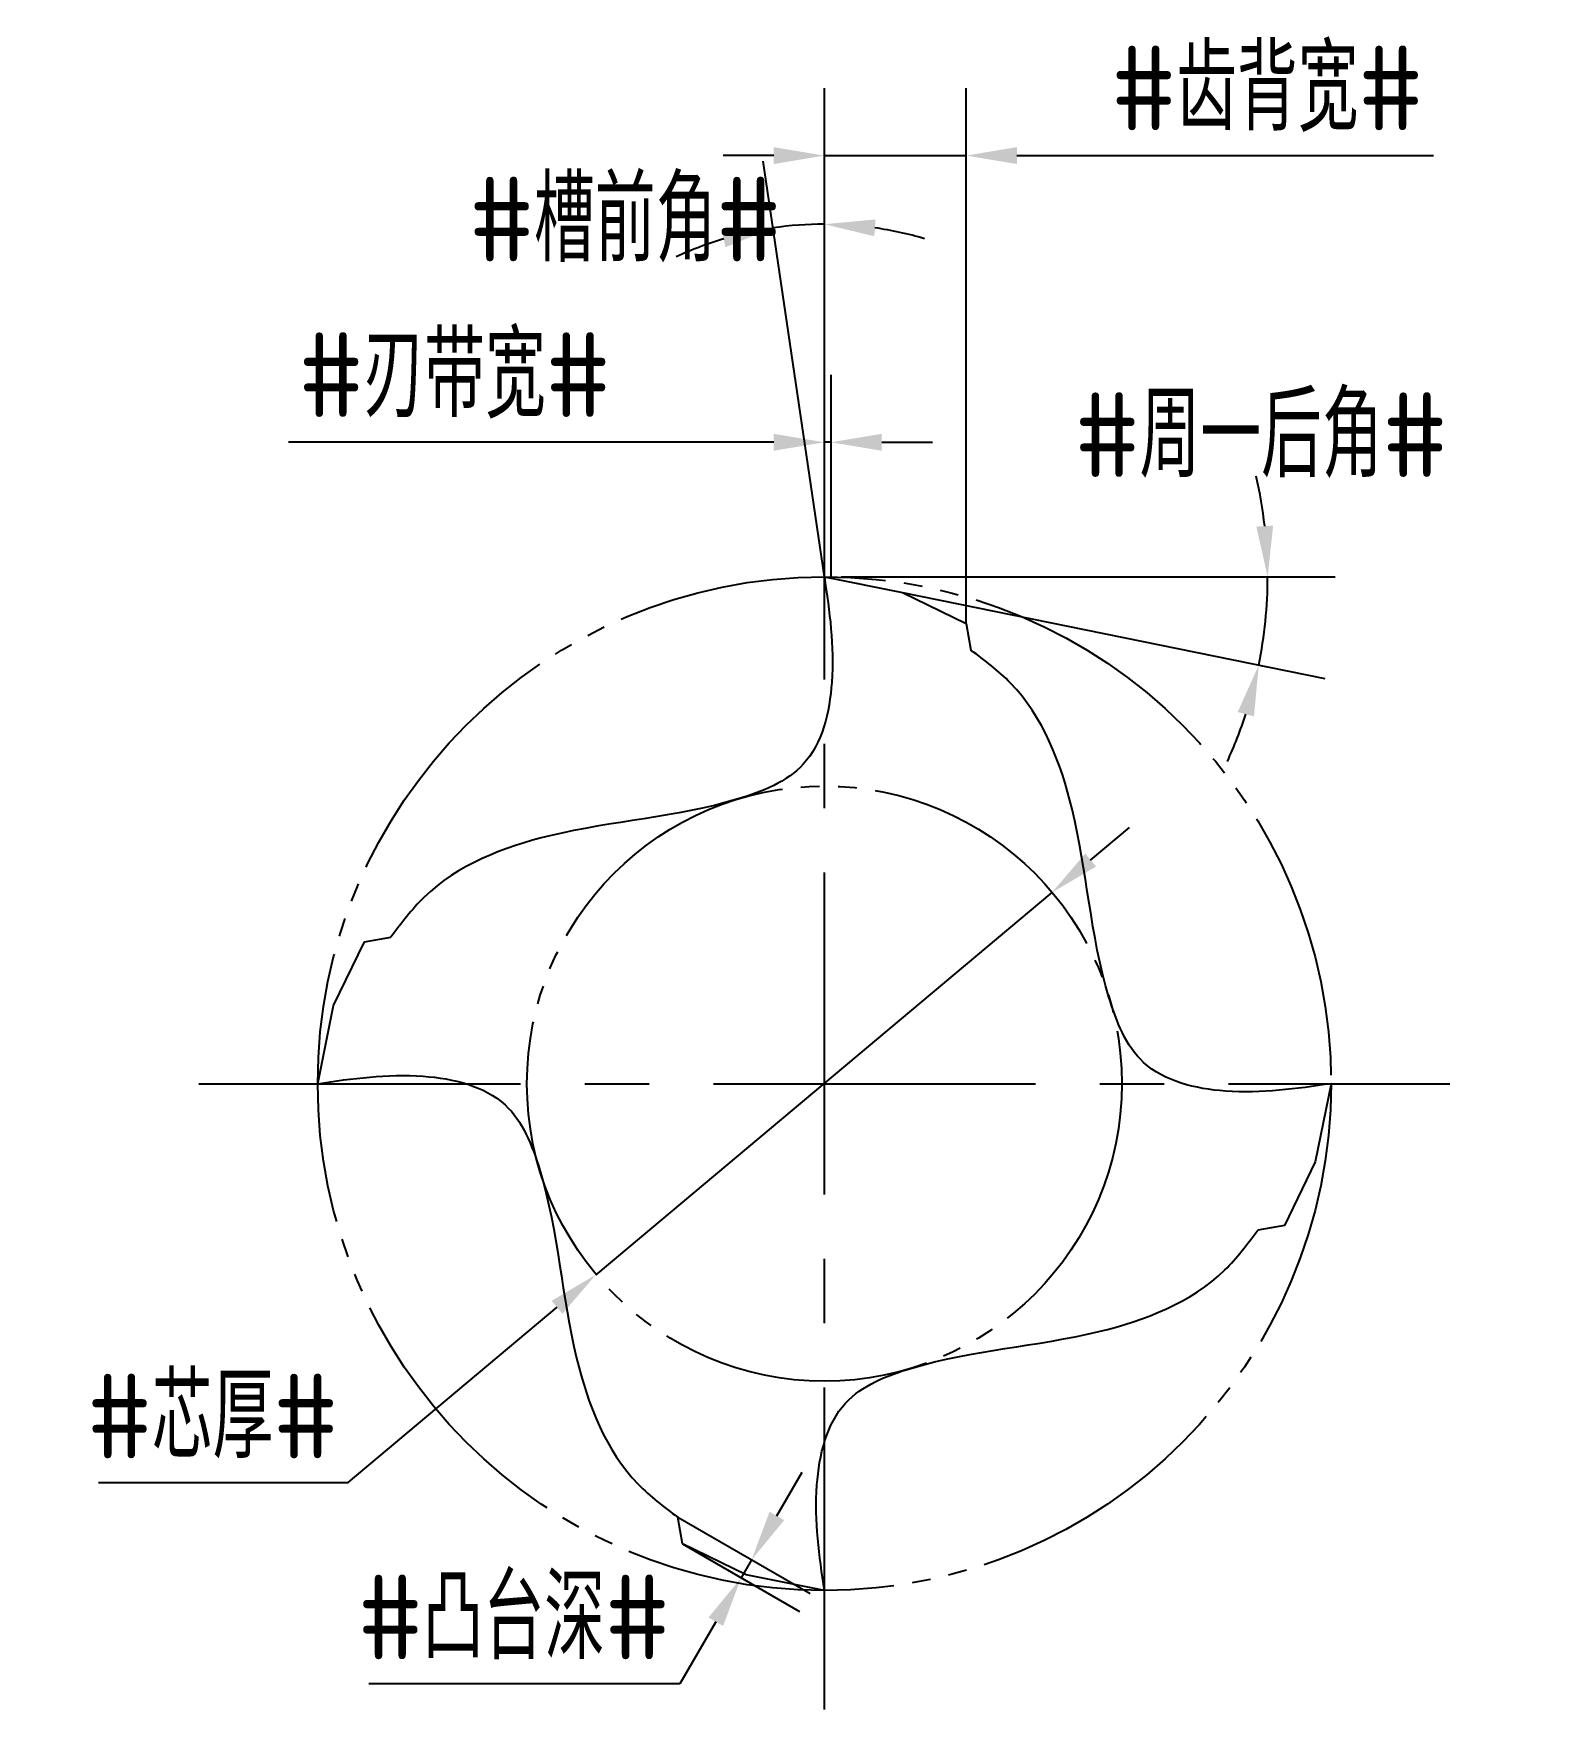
# Model space of a CAD drawing. Header units: millimetres. Extents: x 161.6 to 206.6, y 67.4 to 117.
import ezdxf

# ---------------------------------------------------------------- set-up
doc = ezdxf.new("R2010")
doc.units = ezdxf.units.MM
for name, pattern in [('ACAD_ISO04W100', [30, 24, -3, 0, -3]), ('CENTER', [50.8, 31.75, -6.35, 6.35, -6.35]), ('JIS_09_08', [10.75, 8, -0.55, 0.55, -0.55, 0.55, -0.55])]:
    doc.linetypes.add(name, pattern=pattern)
for name, color, linetype in [('中心线', 2, 'ACAD_ISO04W100'), ('标注', 7, 'Continuous'), ('虚线轮廓', 1, 'Continuous'), ('轮廓', 4, 'Continuous')]:
    doc.layers.add(name, color=color, linetype=linetype)
doc.styles.add('CFST0', font='gbenor.shx', dxfattribs={"bigfont": 'gbcbig.shx'})
doc.dimstyles.new('TYToolDesignC1-1', dxfattribs={"dimtxt": 2.5, "dimasz": 1.5, "dimexe": 2, "dimexo": 0, "dimtad": 1, "dimtoh": 1, "dimdec": 3, "dimdsep": 46, "dimtxsty": 'CFST0', "dimcen": 2.502, "dimclrd": 3, "dimclre": 3, "dimclrt": 3, "dimazin": 2, "dimtfac": 1, "dimtdec": 3, "dimtmove": 0, "dimatfit": 3, "dimfxl": 1, "dimarcsym": 0})

# ---------------------------------------------------------------- blocks, each defined once
blk = doc.blocks.new('*D3')
at = {"layer": 'Defpoints', "color": 0, "transparency": 16777216}
for p in [(191.734, 91.593), (178.236, 80.287)]:
    blk.add_point(p, dxfattribs=at)
at = {"layer": '标注', "color": 3, "lineweight": -2, "transparency": 16777216}
for p, q in [((192.883, 92.556), (194.033, 93.52)), ((191.734, 91.593), (178.236, 80.287)), ((170.898, 74.14), (177.087, 79.324)), ((163.509, 74.14), (170.898, 74.14))]:
    blk.add_line(p, q, dxfattribs=at)
at = {"layer": '标注', "color": 3, "transparency": 16777216}
for points in [[(192.723, 92.748), (193.044, 92.365), (191.734, 91.593)], [(176.926, 79.515), (177.247, 79.132), (178.236, 80.287)]]:
    blk.add_solid(points, dxfattribs=at)
at = {"layer": '标注', "color": 3, "transparency": 16777216, "insert": (166.891, 76.097), "char_height": 2.5, "attachment_point": 5, "style": 'CFST0'}
blk.add_mtext('#芯厚#', dxfattribs=at)
blk = doc.blocks.new('*D6')
at = {"layer": 'Defpoints', "color": 0, "transparency": 16777216}
for p in [(184.493, 111.36), (185, 100.94), (185, 100.94), (185, 100), (185.26, 99.17)]:
    blk.add_point(p, dxfattribs=at)
at = {"layer": '标注', "color": 3, "lineweight": -2, "transparency": 16777216}
for q in [(183.193, 113.24), (185, 113.372)]:
    blk.add_line((185, 100.94), q, dxfattribs=at)
for start, end in [(90, 98.3566), (73.5087, 81.7543), (106.6022, 114.8479)]:
    blk.add_arc((185, 100.94), 10.432, start, end, dxfattribs=at)
at = {"layer": '标注', "color": 3, "transparency": 16777216}
for points in [[(181.965, 111.181), (182.073, 110.693), (183.484, 111.261)], [(186.478, 111.015), (186.514, 111.513), (185, 111.372)]]:
    blk.add_solid(points, dxfattribs=at)
at = {"layer": '标注', "color": 3, "transparency": 16777216, "insert": (179.104, 111.504), "char_height": 2.5, "attachment_point": 5, "style": 'CFST0'}
blk.add_mtext('#槽前角#', dxfattribs=at)
blk = doc.blocks.new('*D8')
at = {"layer": 'Defpoints', "color": 0, "transparency": 16777216}
for p in [(185, 100.94), (185, 100.94), (185.5, 100.94), (187.31, 100.47), (198.005, 99.189)]:
    blk.add_point(p, dxfattribs=at)
at = {"layer": '标注', "color": 3, "lineweight": -2, "transparency": 16777216}
for p, q in [((185.5, 100.94), (200.123, 100.94)), ((187.31, 100.47), (199.819, 97.925))]:
    blk.add_line(p, q, dxfattribs=at)
for start, end in [(6.5529, 13.1057), (348.4994, 0), (335.3937, 341.9465)]:
    blk.add_arc((185, 100.94), 13.123, start, end, dxfattribs=at)
at = {"layer": '标注', "color": 3, "transparency": 16777216}
for points in [[(198.286, 102.452), (197.787, 102.423), (198.123, 100.94)], [(197.235, 96.937), (197.718, 96.809), (197.859, 98.324)]]:
    blk.add_solid(points, dxfattribs=at)
at = {"layer": '标注', "color": 3, "transparency": 16777216, "insert": (197.93, 105.124), "char_height": 2.5, "attachment_point": 5, "style": 'CFST0'}
blk.add_mtext('#周一后角#', dxfattribs=at)
blk = doc.blocks.new('*D7')
at = {"layer": 'Defpoints', "color": 0, "transparency": 16777216}
for p in [(189.2, 113.402), (185, 100.94), (189.2, 99.56)]:
    blk.add_point(p, dxfattribs=at)
at = {"layer": '标注', "color": 3, "lineweight": -2, "transparency": 16777216}
for p, q in [((185, 100.94), (185, 115.402)), ((189.2, 99.56), (189.2, 115.402)), ((183.5, 113.402), (182, 113.402)), ((185, 113.402), (189.2, 113.402)), ((190.7, 113.402), (203.029, 113.402))]:
    blk.add_line(p, q, dxfattribs=at)
at = {"layer": '标注', "color": 3, "transparency": 16777216}
for points in [[(183.5, 113.652), (183.5, 113.152), (185, 113.402)], [(190.7, 113.652), (190.7, 113.152), (189.2, 113.402)]]:
    blk.add_solid(points, dxfattribs=at)
at = {"layer": '标注', "color": 3, "transparency": 16777216, "insert": (198.112, 115.374), "char_height": 2.5, "attachment_point": 5, "style": 'CFST0'}
blk.add_mtext('#齿背宽#', dxfattribs=at)
blk = doc.blocks.new('*D5')
at = {"layer": 'Defpoints', "color": 0, "transparency": 16777216}
for p in [(185.2, 104.919), (185, 100.94), (185.2, 100.94)]:
    blk.add_point(p, dxfattribs=at)
at = {"layer": '标注', "color": 3, "lineweight": -2, "transparency": 16777216}
for p, q in [((185, 100.94), (185, 106.919)), ((185.2, 100.94), (185.2, 106.919)), ((183.5, 104.919), (169.137, 104.919)), ((185.2, 104.919), (185, 104.919)), ((186.7, 104.919), (188.2, 104.919))]:
    blk.add_line(p, q, dxfattribs=at)
at = {"layer": '标注', "color": 3, "transparency": 16777216}
for points in [[(183.5, 105.169), (183.5, 104.669), (185, 104.919)], [(186.7, 105.169), (186.7, 104.669), (185.2, 104.919)]]:
    blk.add_solid(points, dxfattribs=at)
at = {"layer": '标注', "color": 3, "transparency": 16777216, "insert": (174.054, 106.89), "char_height": 2.5, "attachment_point": 5, "style": 'CFST0'}
blk.add_mtext('#刃带宽#', dxfattribs=at)
blk = doc.blocks.new('*D4')
at = {"layer": 'Defpoints', "color": 0, "transparency": 16777216}
for p in [(180.66, 73.11), (180.8, 72.32), (182.536, 71.317)]:
    blk.add_point(p, dxfattribs=at)
at = {"layer": '标注', "color": 3, "lineweight": -2, "transparency": 16777216}
for p, q in [((183.594, 73.148), (184.344, 74.447)), ((180.66, 73.11), (184.576, 70.849)), ((180.8, 72.32), (184.268, 70.317)), ((182.844, 71.849), (182.536, 71.317)), ((181.786, 70.018), (180.725, 68.18)), ((180.725, 68.18), (171.516, 68.18))]:
    blk.add_line(p, q, dxfattribs=at)
at = {"layer": '标注', "color": 3, "transparency": 16777216}
for points in [[(183.377, 73.273), (183.81, 73.023), (182.844, 71.849)], [(181.57, 70.143), (182.003, 69.893), (182.536, 71.317)]]:
    blk.add_solid(points, dxfattribs=at)
at = {"layer": '标注', "color": 3, "transparency": 16777216, "insert": (175.808, 70.152), "char_height": 2.5, "attachment_point": 5, "style": 'CFST0'}
blk.add_mtext('#凸台深#', dxfattribs=at)

msp = doc.modelspace()

# ---------------------------------------------------------------- linework, layer by layer
at = {"layer": '中心线', "linetype": 'CENTER', "ltscale": 0.3}
for p, q in [((185, 67.422), (185, 104.458)), ((166.482, 85.94), (203.518, 85.94))]:
    msp.add_line(p, q, dxfattribs=at)
at = {"layer": '虚线轮廓', "color": 7, "linetype": 'JIS_09_08'}
for radius in [15, 8.8047]:
    msp.add_circle((185, 85.94), radius, dxfattribs=at)
at = {"layer": '轮廓', "linetype": 'Continuous'}
for p, q in [((185, 100.94), (187.311, 100.4721)), ((187.311, 100.4721), (189.2, 99.5574)), ((170.4679, 88.251), (171.3826, 90.14)), ((170, 85.94), (170.4679, 88.251)), ((200, 85.94), (199.5321, 83.629)), ((199.5321, 83.629), (198.6174, 81.74)), ((182.689, 71.4079), (180.8, 72.3226)), ((182.689, 71.4079), (180.8, 72.3226)), ((185, 70.94), (182.689, 71.4079)), ((185, 70.94), (182.689, 71.4079))]:
    msp.add_line(p, q, dxfattribs=at)
at = {"layer": '轮廓'}
for p, q in [((189.2, 99.5574), (189.3389, 98.7696)), ((171.3826, 90.14), (172.1704, 90.2789)), ((198.6174, 81.74), (197.8296, 81.6011)), ((180.8, 72.3226), (180.6611, 73.1104))]:
    msp.add_line(p, q, dxfattribs=at)
for points in [[(185, 100.94), (185.22, 97.815), (184.3724, 95.3911), (182.4451, 94.3658), (176.8743, 93.2744), (173.1472, 91.4527), (172.1704, 90.2789)], [(200, 85.94), (196.875, 85.72), (194.4511, 86.5676), (193.4258, 88.4949), (192.3344, 94.0657), (190.5127, 97.7928), (189.3389, 98.7696)], [(170, 85.94), (173.125, 86.16), (175.5489, 85.3124), (176.5742, 83.3851), (177.6656, 77.8143), (179.4873, 74.0872), (180.6611, 73.1104)], [(185, 70.94), (184.78, 74.065), (185.6276, 76.4889), (187.5549, 77.5142), (193.1257, 78.6056), (196.8528, 80.4273), (197.8296, 81.6011)]]:
    msp.add_spline(points, degree=3, dxfattribs=at)

# ---------------------------------------------------------------- dimensions: what is measured, and where the dimension line sits
at = {"layer": '标注'}
for base, p2, text, picture, middle in [((189.2, 113.4023), (189.2, 99.56), '#齿背宽#', '*D7', (198.1117, 113.4023)), ((185.2, 104.9188), (185.2, 100.94), '#刃带宽#', '*D5', (174.0544, 104.9188))]:
    dim = msp.add_linear_dim(base=base, p1=(185, 100.94), p2=p2, text=text, dimstyle='TYToolDesignC1-1', dxfattribs=at)
    dim.commit()
    dim.dimension.update_dxf_attribs({"geometry": picture, "text_midpoint": middle, "dimtype": 160})
for base, line1, line2, text, picture, middle in [((184.493, 111.3596), ((185, 100.94), (185, 100)), ((185, 100.94), (185.26, 99.17)), '#槽前角#', '*D6', (179.1044, 109.5461)), ((198.0053, 99.1892), ((185, 100.94), (187.31, 100.47)), ((185, 100.94), (185.5, 100.94)), '#周一后角#', '*D8', (197.93, 103.18))]:
    dim = msp.add_angular_dim_2l(base=base, line1=line1, line2=line2, text=text, dimstyle='TYToolDesignC1-1', dxfattribs=at)
    dim.commit()
    dim.dimension.update_dxf_attribs({"geometry": picture, "text_midpoint": middle, "dimtype": 162})
dim = msp.add_diameter_dim_2p(p1=(191.7335, 91.5931), p2=(178.2365, 80.2869), text='#芯厚#', dimstyle='TYToolDesignC1-1', dxfattribs=at)
dim.commit()
dim.dimension.update_dxf_attribs({"geometry": '*D3', "text_midpoint": (166.8909, 74.1397), "dimtype": 163})
dim = msp.add_linear_dim(base=(182.5364, 71.3175), p1=(180.66, 73.11), p2=(180.8, 72.32), angle=240, text='#凸台深#', dimstyle='TYToolDesignC1-1', dxfattribs=at)
dim.commit()
dim.dimension.update_dxf_attribs({"geometry": '*D4', "text_midpoint": (175.8079, 68.1802), "dimtype": 160})

doc.saveas('drawing.dxf')
